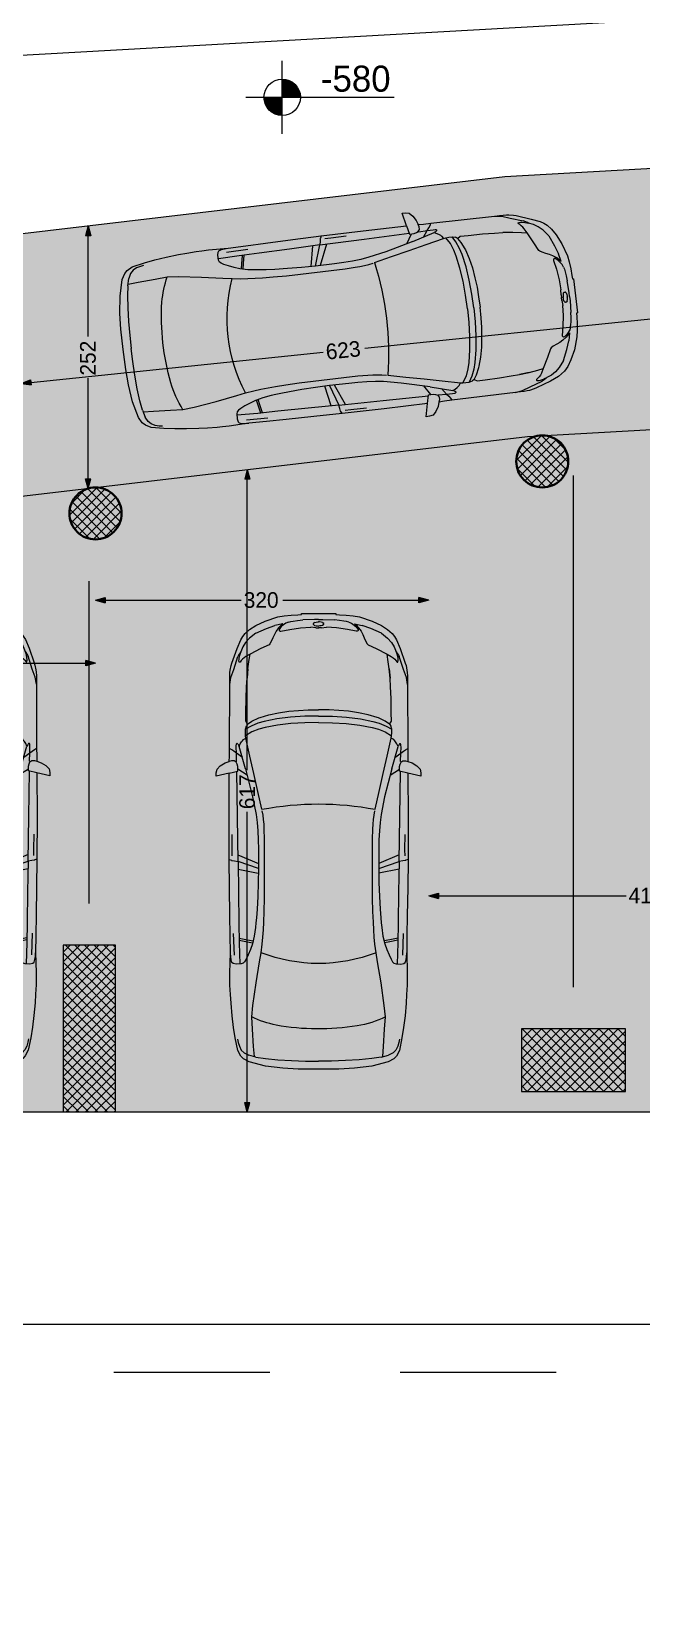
# Model space of a CAD drawing. Header units: millimetres. Extents: x 635850 to 824661, y -5878409 to -5774454.
# Drawn here: x 760541 to 766397, y -5798072 to -5782877 of the extents above; entities that cross this region are included whole.
import ezdxf

# ---------------------------------------------------------------- set-up
doc = ezdxf.new("R2010")
doc.units = ezdxf.units.MM
doc.header["$MEASUREMENT"] = 0
doc.linetypes.add('A - Long Dashed', pattern=[2750, 1500, -1250])
for name, color, linetype, lineweight, true_color in [('2D Drafting - General_Pen_No__241', 7, 'Continuous', 13, 0xe8e8e8), ('A - Ndertesa 1 - Veturat_Pen_No__102', 7, 'Continuous', 13, 0xcccccc), ('A - Ndertesa 7 - Ndertesa 4 - Dimensionimi Bazik_Pen_No__102', 7, 'Continuous', 13, 0xcccccc), ('A - Ndertesa 7 - Ndertesa 4 - Dimensionimi Bazik_Pen_No__82', 7, 'Continuous', 20, 0xaaaaaa), ('A - Ndertesa 7 - Veturat_Pen_No__102', 7, 'Continuous', 13, 0xcccccc), ('A - Situacioni_Pen_No__249', 7, 'Continuous', 13, 0xe8e8e8), ('A - Situacioni_Pen_No__82', 7, 'Continuous', 20, 0xaaaaaa)]:
    doc.layers.add(name, color=color, linetype=linetype, lineweight=lineweight, true_color=true_color)
for name, color, linetype in [('A - Ndertesa 5 - Dimensioning - General', 7, 'Continuous'), ('A - Ndertesa 7 - Ndertesa 4 - Dimensionimi Bazik', 7, 'Continuous'), ('A - Ndertesa 7 - Shtyllat', 7, 'Continuous')]:
    doc.layers.add(name, color=color, linetype=linetype)
for name, color, linetype, lineweight in [('A - Ndertesa 5 - Dimensioning - General_Pen_No__101', 252, 'Continuous', 13), ('A - Ndertesa 7 - Shtyllat_Pen_No__1', 7, 'Continuous', 13), ('A - Ndertesa 7 - Shtyllat_Pen_No__101', 252, 'Continuous', 13), ('A - Ndertesa 7 - Shtyllat_Pen_No__22', 8, 'Continuous', 35)]:
    doc.layers.add(name, color=color, linetype=linetype, lineweight=lineweight)
doc.styles.add('GENERATED_STYLE_1', font='GOTHIC.TTF')
doc.dimstyles.new('GENERATED_STYLE__1', dxfattribs={"dimtxt": 150, "dimasz": 91.78744, "dimexe": 0.18, "dimexo": 0.0625, "dimgap": 0, "dimtad": 0, "dimdec": 0, "dimlfac": 0.1, "dimzin": 0, "dimdsep": 46, "dimtxsty": 'GENERATED_STYLE_1', "dimblk": 'ARROWHEAD_5', "dimblk1": 'ARROWHEAD_5', "dimblk2": 'ARROWHEAD_5', "dimcen": 0.09, "dimse1": 1, "dimse2": 1, "dimclrd": 256, "dimclre": 256, "dimclrt": 256, "dimadec": 0, "dimazin": 0, "dimtfac": 1, "dimtdec": 4, "dimtmove": 0, "dimatfit": 3, "dimfxl": 0, "dimtolj": 1, "dimtzin": 0, "dimarcsym": 0})
doc.dimstyles.new('GENERATED_STYLE__2', dxfattribs={"dimtxt": 150, "dimasz": 91.78744, "dimexe": 0.18, "dimexo": 0.0625, "dimgap": 0, "dimtad": 0, "dimtih": 1, "dimtoh": 1, "dimdec": 0, "dimlfac": 0.1, "dimzin": 0, "dimdsep": 46, "dimtxsty": 'GENERATED_STYLE_1', "dimblk": 'ARROWHEAD_5', "dimblk1": 'ARROWHEAD_5', "dimblk2": 'ARROWHEAD_5', "dimcen": 0.09, "dimse1": 1, "dimse2": 1, "dimclrd": 256, "dimclre": 256, "dimclrt": 256, "dimadec": 0, "dimazin": 0, "dimtfac": 1, "dimtdec": 4, "dimtmove": 0, "dimatfit": 3, "dimfxl": 0, "dimtolj": 1, "dimtzin": 0, "dimarcsym": 0})
pattern_1 = [(45, (664183.82, -5827429.525), (-45.96194, 45.96194), []), (135, (664183.82, -5827429.525), (45.96194, 45.96194), [])]

# ---------------------------------------------------------------- blocks, each defined once
blk = doc.blocks.new('Column_279', base_point=(765445, -5787003))
at = {"layer": 'A - Ndertesa 7 - Shtyllat_Pen_No__101', "linetype": 'Continuous', "lineweight": 13}
h = blk.add_hatch(dxfattribs=at)
h.set_pattern_fill('Concrete_Block', color=252, style=0, pattern_type=2)
h.set_pattern_definition(pattern_1)
h.paths.add_polyline_path([(765195, -5787003, 0.414214), (765445, -5787253, 0.414214), (765695, -5787003, 0.414214), (765445, -5786753, 0.414214)])
at = {"layer": 'A - Ndertesa 7 - Shtyllat_Pen_No__22', "color": 8, "linetype": 'Continuous', "lineweight": 35, "flags": 128}
blk.add_lwpolyline([(765195, -5787003, -0.414214), (765445, -5786753, -0.414214), (765695, -5787003, -0.414214), (765445, -5787253, -0.414214)], format="xyb", close=True, dxfattribs=at)
blk = doc.blocks.new('Column_280', base_point=(761154, -5787502))
at = {"layer": 'A - Ndertesa 7 - Shtyllat_Pen_No__101', "linetype": 'Continuous', "lineweight": 13}
h = blk.add_hatch(dxfattribs=at)
h.set_pattern_fill('Concrete_Block', color=252, style=0, pattern_type=2)
h.set_pattern_definition(pattern_1)
h.paths.add_polyline_path([(760904, -5787502, 0.414214), (761154, -5787752, 0.414214), (761404, -5787502, 0.414214), (761154, -5787252, 0.414214)])
at = {"layer": 'A - Ndertesa 7 - Shtyllat_Pen_No__22', "color": 8, "linetype": 'Continuous', "lineweight": 35, "flags": 128}
blk.add_lwpolyline([(760904, -5787502, -0.414214), (761154, -5787252, -0.414214), (761404, -5787502, -0.414214), (761154, -5787752, -0.414214)], format="xyb", close=True, dxfattribs=at)
blk = doc.blocks.new('Column_288', base_point=(761095, -5792448))
at = {"layer": 'A - Ndertesa 7 - Shtyllat_Pen_No__101', "linetype": 'Continuous', "lineweight": 13}
h = blk.add_hatch(dxfattribs=at)
h.set_pattern_fill('Concrete_Block', color=252, style=0, pattern_type=2)
h.set_pattern_definition(pattern_1)
h.paths.add_polyline_path([(761345, -5791648), (760845, -5791648), (760845, -5793248), (761345, -5793248)])
at = {"layer": 'A - Ndertesa 7 - Shtyllat_Pen_No__1', "color": 7, "linetype": 'Continuous', "lineweight": 13, "flags": 128}
blk.add_lwpolyline([(761345, -5791648), (760845, -5791648), (760845, -5793248), (761345, -5793248)], close=True, dxfattribs=at)
blk = doc.blocks.new('Column_289', base_point=(765745, -5792751))
at = {"layer": 'A - Ndertesa 7 - Shtyllat_Pen_No__101', "linetype": 'Continuous', "lineweight": 13}
h = blk.add_hatch(dxfattribs=at)
h.set_pattern_fill('Concrete_Block', color=252, style=0, pattern_type=2)
h.set_pattern_definition(pattern_1)
h.paths.add_polyline_path([(766245, -5793051), (766245, -5792451), (765245, -5792451), (765245, -5793051)])
at = {"layer": 'A - Ndertesa 7 - Shtyllat_Pen_No__1', "color": 7, "linetype": 'Continuous', "lineweight": 13, "flags": 128}
blk.add_lwpolyline([(766245, -5793051), (766245, -5792451), (765245, -5792451), (765245, -5793051)], close=True, dxfattribs=at)
blk = doc.blocks.new('Car 05 25')
at = {"layer": 'A - Ndertesa 1 - Veturat_Pen_No__102', "color": 254, "linetype": 'Continuous', "lineweight": 13, "true_color": 0xcccccc}
for p, q in [((-665, 761), (-701, 743)), ((-627, 772), (-665, 761)), ((-595, 778), (-627, 772)), ((125, 791), (129, 820)), ((126, 744), (125, 791)), ((327, 762), (125, 756)), ((129, 820), (139, 832)), ((139, 832), (165, 840)), ((165, 840), (195, 844)), ((195, 844), (231, 846)), ((211, 809), (418, 816)), ((522, 765), (327, 762)), ((355, 762), (339, 683)), ((373, 763), (357, 683)), ((814, 769), (522, 765)), ((1109, 774), (814, 769)), ((1036, 773), (997, 579)), ((1042, 578), (1108, 774)), ((1173, 775), (1090, 578)), ((1115, 809), (1109, 774)), ((1109, 774), (1538, 780)), ((1120, 833), (1115, 809)), ((1121, 838), (1120, 836)), ((1120, 836), (1120, 833)), ((1130, 859), (1121, 838)), ((1163, 830), (1220, 829)), ((1220, 829), (1370, 831)), ((1538, 780), (1975, 786)), ((1939, 686), (1996, 777)), ((1958, 858), (1977, 777)), ((1977, 777), (2020, 777)), ((2000, 702), (2214, 763)), ((2020, 777), (2044, 783)), ((2044, 783), (2063, 792)), ((2063, 792), (2070, 800)), ((2069, 788), (2065, 794)), ((2075, 836), (2068, 858)), ((2069, 788), (2148, 790)), ((2070, 800), (2075, 809)), ((2075, 809), (2075, 836)), ((2107, 732), (2148, 790)), ((2148, 790), (2167, 814)), ((2148, 790), (2206, 792)), ((2167, 814), (2182, 834)), ((2182, 834), (2193, 856)), ((2206, 792), (2227, 791)), ((2227, 770), (2214, 763)), ((2214, 763), (2238, 752)), ((2227, 791), (2233, 790)), ((2234, 774), (2227, 770)), ((2233, 790), (2238, 787)), ((2238, 777), (2234, 774)), ((2241, 784), (2238, 787)), ((2238, 777), (2241, 781)), ((2241, 781), (2241, 784)), ((2808, 853), (2877, 843)), ((2877, 843), (2954, 814)), ((2904, 833), (2905, 833)), ((2954, 814), (3076, 775)), ((3022, 758), (3024, 762)), ((3024, 762), (3035, 765)), ((3035, 765), (3047, 764)), ((3047, 764), (3061, 763)), ((3061, 763), (3090, 757)), ((3100, 763), (3076, 775)), ((3114, 753), (3100, 763)), ((-768, 602), (-751, 670)), ((-764, 617), (-666, 624)), ((-729, 716), (-751, 670)), ((-701, 743), (-729, 716)), ((-666, 624), (-501, 634)), ((-501, 634), (-383, 642)), ((-383, 642), (-274, 631)), ((-274, 631), (-56, 601)), ((132, 723), (126, 744)), ((147, 711), (132, 723)), ((171, 697), (147, 711)), ((213, 677), (171, 697)), ((266, 655), (213, 677)), ((319, 636), (266, 655)), ((393, 618), (319, 636)), ((339, 683), (330, 634)), ((357, 683), (347, 629)), ((475, 607), (393, 618)), ((1730, 634), (1562, 601)), ((2000, 702), (1730, 634)), ((1780, 582), (1953, 621)), ((1953, 621), (2122, 660)), ((2122, 660), (2294, 698)), ((2238, 752), (2259, 740)), ((2259, 740), (2269, 731)), ((2269, 731), (2279, 722)), ((2279, 722), (2294, 698)), ((2294, 698), (2317, 701)), ((2294, 698), (2294, 698)), ((2317, 701), (2346, 703)), ((2355, 640), (2317, 701)), ((2346, 703), (2379, 702)), ((2380, 575), (2355, 640)), ((2410, 649), (2379, 702)), ((2379, 702), (2411, 694)), ((2436, 583), (2410, 649)), ((2411, 694), (2411, 694)), ((2429, 682), (2411, 694)), ((2429, 682), (2457, 700)), ((2429, 682), (2429, 682)), ((2429, 682), (2457, 640)), ((2457, 700), (2535, 698)), ((2457, 640), (2487, 574)), ((2535, 698), (2535, 698)), ((2535, 698), (2673, 696)), ((2673, 696), (2787, 691)), ((2787, 691), (2868, 687)), ((2868, 687), (2960, 679)), ((2960, 679), (2868, 687)), ((2960, 679), (3047, 666)), ((3024, 754), (3022, 758)), ((3038, 743), (3024, 754)), ((3051, 731), (3038, 743)), ((3047, 666), (3100, 657)), ((3065, 715), (3051, 731)), ((3077, 698), (3065, 715)), ((3100, 657), (3077, 698)), ((3090, 757), (3108, 751)), ((3153, 554), (3100, 657)), ((3108, 751), (3123, 746)), ((3123, 746), (3114, 753)), ((3170, 727), (3123, 746)), ((3212, 701), (3170, 727)), ((3254, 663), (3212, 701)), ((3302, 603), (3254, 663)), ((-783, 510), (-795, 391)), ((-768, 602), (-783, 510)), ((-56, 601), (146, 567)), ((146, 567), (233, 552)), ((233, 552), (315, 541)), ((315, 541), (384, 535)), ((384, 535), (454, 530)), ((454, 530), (526, 526)), ((521, 602), (475, 607)), ((570, 597), (521, 602)), ((526, 526), (628, 522)), ((653, 591), (570, 597)), ((628, 522), (757, 518)), ((773, 585), (653, 591)), ((757, 518), (1323, 518)), ((907, 580), (773, 585)), ((1042, 578), (907, 580)), ((1228, 578), (1042, 578)), ((1316, 580), (1228, 578)), ((1403, 584), (1316, 580)), ((1323, 518), (1420, 522)), ((1484, 590), (1403, 584)), ((1420, 522), (1467, 524)), ((1467, 524), (1511, 528)), ((1562, 601), (1484, 590)), ((1511, 528), (1554, 533)), ((1554, 533), (1597, 541)), ((1597, 541), (1597, 541)), ((1611, 544), (1780, 582)), ((2397, 514), (2380, 575)), ((2419, 396), (2397, 514)), ((2454, 522), (2436, 583)), ((2478, 401), (2454, 522)), ((2487, 574), (2492, 562)), ((2492, 562), (2518, 477)), ((2518, 477), (2538, 384)), ((3190, 476), (3153, 554)), ((3199, 467), (3190, 476)), ((3221, 454), (3199, 467)), ((3302, 603), (3346, 501)), ((3346, 501), (3374, 420)), ((-795, 391), (-802, 259)), ((2434, 266), (2419, 396)), ((2494, 269), (2478, 401)), ((2538, 384), (2551, 286)), ((3256, 439), (3221, 454)), ((3288, 425), (3256, 439)), ((3319, 408), (3288, 425)), ((3353, 384), (3319, 408)), ((3325, 377), (3321, 370)), ((3321, 370), (3321, 362)), ((3321, 362), (3338, 277)), ((3328, 380), (3325, 377)), ((3338, 379), (3328, 380)), ((3364, 358), (3338, 379)), ((3377, 360), (3353, 384)), ((3397, 316), (3364, 358)), ((3391, 344), (3374, 420)), ((3391, 344), (3377, 360)), ((3408, 289), (3397, 316)), ((-802, 259), (-807, 125)), ((2442, 132), (2434, 266)), ((2503, 133), (2494, 269)), ((2551, 286), (2560, 194)), ((2560, 194), (2564, 101)), ((3338, 277), (3352, 173)), ((3352, 173), (3358, 76)), ((3408, 289), (3414, 267)), ((3414, 267), (3418, 243)), ((3418, 243), (3424, 201)), ((3424, 201), (3428, 152)), ((3432, 40), (3428, 152)), ((-807, 125), (-808, 0)), ((-807, -125), (-808, 0)), ((2444, 0), (2442, 132)), ((2444, 0), (2442, -132)), ((2506, 0), (2503, 133)), ((2564, 101), (2566, 0)), ((2564, -101), (2566, 0)), ((3354, 28), (3358, 76)), ((3354, 28), (3354, -1)), ((3354, -28), (3354, 1)), ((3371, 12), (3370, -1)), ((3371, -12), (3370, 1)), ((3372, 24), (3371, 12)), ((3376, 39), (3372, 24)), ((3382, 47), (3376, 39)), ((3386, 48), (3382, 47)), ((3386, 48), (3394, 48)), ((3399, 47), (3394, 48)), ((3404, 39), (3399, 47)), ((3404, 39), (3408, 24)), ((3408, 24), (3410, 8)), ((3410, 8), (3410, 0)), ((3432, 57), (3432, 57)), ((3432, 0), (3432, 40)), ((3432, 0), (3432, -40)), ((-802, -259), (-807, -125)), ((2442, -132), (2434, -266)), ((2503, -133), (2494, -269)), ((2506, 0), (2503, -133)), ((2560, -194), (2564, -101)), ((3352, -173), (3358, -76)), ((3354, -28), (3358, -76)), ((3372, -24), (3371, -12)), ((3376, -39), (3372, -24)), ((3382, -47), (3376, -39)), ((3386, -48), (3382, -47)), ((3386, -48), (3394, -48)), ((3399, -47), (3394, -48)), ((3404, -39), (3399, -47)), ((3404, -39), (3408, -24)), ((3408, -24), (3410, -8)), ((3410, -8), (3410, 0)), ((3432, -40), (3428, -152)), ((3432, -57), (3432, -57)), ((-795, -391), (-802, -259)), ((2434, -266), (2419, -396)), ((2494, -269), (2478, -401)), ((2538, -384), (2551, -286)), ((2551, -286), (2560, -194)), ((3321, -362), (3338, -277)), ((3338, -277), (3352, -173)), ((3408, -289), (3397, -316)), ((3408, -289), (3414, -267)), ((3414, -267), (3418, -243)), ((3418, -243), (3424, -201)), ((3424, -201), (3428, -152)), ((-783, -510), (-795, -391)), ((2419, -396), (2397, -514)), ((2478, -401), (2454, -522)), ((2518, -477), (2538, -384)), ((3221, -454), (3199, -467)), ((3256, -439), (3221, -454)), ((3288, -425), (3256, -439)), ((3319, -408), (3288, -425)), ((3353, -384), (3319, -408)), ((3321, -370), (3321, -362)), ((3325, -377), (3321, -370)), ((3328, -380), (3325, -377)), ((3338, -379), (3328, -380)), ((3364, -358), (3338, -379)), ((3346, -501), (3374, -420)), ((3377, -360), (3353, -384)), ((3397, -316), (3364, -358)), ((3391, -344), (3374, -420)), ((3391, -344), (3377, -360)), ((-768, -602), (-783, -510)), ((-768, -602), (-751, -670)), ((-274, -631), (-56, -601)), ((-56, -601), (146, -567)), ((146, -567), (233, -552)), ((233, -552), (315, -541)), ((315, -541), (384, -535)), ((384, -535), (454, -530)), ((475, -607), (393, -618)), ((454, -530), (526, -526)), ((521, -602), (475, -607)), ((570, -597), (521, -602)), ((526, -526), (628, -522)), ((653, -591), (570, -597)), ((628, -522), (757, -518)), ((773, -585), (653, -591)), ((757, -518), (1323, -518)), ((907, -580), (773, -585)), ((1042, -578), (907, -580)), ((1036, -773), (997, -579)), ((1042, -578), (1108, -774)), ((1228, -578), (1042, -578)), ((1173, -775), (1090, -578)), ((1316, -580), (1228, -578)), ((1403, -584), (1316, -580)), ((1323, -518), (1420, -522)), ((1484, -590), (1403, -584)), ((1420, -522), (1467, -524)), ((1467, -524), (1511, -528)), ((1562, -601), (1484, -590)), ((1511, -528), (1554, -533)), ((1554, -533), (1597, -541)), ((1730, -634), (1562, -601)), ((1597, -541), (1597, -541)), ((1611, -544), (1780, -582)), ((1780, -582), (1953, -621)), ((2380, -575), (2355, -640)), ((2397, -514), (2380, -575)), ((2436, -583), (2410, -649)), ((2454, -522), (2436, -583)), ((2457, -640), (2487, -574)), ((2487, -574), (2492, -562)), ((2492, -562), (2518, -477)), ((3153, -554), (3100, -657)), ((3190, -476), (3153, -554)), ((3199, -467), (3190, -476)), ((3302, -603), (3254, -663)), ((3302, -603), (3346, -501)), ((-764, -617), (-666, -624)), ((-729, -716), (-751, -670)), ((-701, -743), (-729, -716)), ((-665, -761), (-701, -743)), ((-666, -624), (-501, -634)), ((-501, -634), (-383, -642)), ((-383, -642), (-274, -631)), ((126, -744), (125, -791)), ((327, -762), (125, -756)), ((132, -723), (126, -744)), ((147, -711), (132, -723)), ((171, -697), (147, -711)), ((213, -677), (171, -697)), ((266, -655), (213, -677)), ((319, -636), (266, -655)), ((393, -618), (319, -636)), ((339, -683), (330, -634)), ((355, -762), (339, -683)), ((357, -683), (347, -629)), ((373, -763), (357, -683)), ((2000, -702), (1730, -634)), ((1939, -686), (1996, -777)), ((1953, -621), (2122, -660)), ((2000, -702), (2214, -763)), ((2107, -732), (2148, -790)), ((2122, -660), (2294, -698)), ((2214, -763), (2238, -752)), ((2238, -752), (2259, -740)), ((2259, -740), (2269, -731)), ((2269, -731), (2279, -722)), ((2279, -722), (2294, -698)), ((2294, -698), (2317, -701)), ((2294, -698), (2294, -698)), ((2355, -640), (2317, -701)), ((2317, -701), (2346, -703)), ((2346, -703), (2379, -702)), ((2410, -649), (2379, -702)), ((2379, -702), (2411, -694)), ((2429, -682), (2411, -694)), ((2411, -694), (2411, -694)), ((2429, -682), (2457, -640)), ((2429, -682), (2429, -682)), ((2429, -682), (2457, -700)), ((2457, -700), (2535, -698)), ((2535, -698), (2673, -696)), ((2535, -698), (2535, -698)), ((2673, -696), (2787, -691)), ((2787, -691), (2868, -687)), ((2868, -687), (2960, -679)), ((2960, -679), (2868, -687)), ((2960, -679), (3047, -666)), ((3024, -754), (3022, -758)), ((3022, -758), (3024, -762)), ((3038, -743), (3024, -754)), ((3051, -731), (3038, -743)), ((3047, -666), (3100, -657)), ((3065, -715), (3051, -731)), ((3061, -763), (3090, -757)), ((3077, -698), (3065, -715)), ((3100, -657), (3077, -698)), ((3090, -757), (3108, -751)), ((3114, -753), (3100, -763)), ((3108, -751), (3123, -746)), ((3123, -746), (3114, -753)), ((3170, -727), (3123, -746)), ((3212, -701), (3170, -727)), ((3254, -663), (3212, -701)), ((-627, -772), (-665, -761)), ((-595, -778), (-627, -772)), ((125, -791), (129, -820)), ((129, -820), (139, -832)), ((139, -832), (165, -840)), ((165, -840), (195, -844)), ((195, -844), (231, -846)), ((211, -809), (418, -816)), ((522, -765), (327, -762)), ((814, -769), (522, -765)), ((1109, -774), (814, -769)), ((1109, -774), (1538, -780)), ((1115, -809), (1109, -774)), ((1120, -833), (1115, -809)), ((1120, -836), (1120, -833)), ((1121, -838), (1120, -836)), ((1130, -859), (1121, -838)), ((1163, -830), (1220, -829)), ((1220, -829), (1370, -831)), ((1538, -780), (1975, -786)), ((1958, -858), (1977, -777)), ((1977, -777), (2020, -777)), ((2020, -777), (2044, -783)), ((2044, -783), (2063, -792)), ((2063, -792), (2070, -800)), ((2069, -788), (2065, -794)), ((2075, -836), (2068, -858)), ((2069, -788), (2148, -790)), ((2070, -800), (2075, -809)), ((2075, -809), (2075, -836)), ((2148, -790), (2167, -814)), ((2148, -790), (2206, -792)), ((2167, -814), (2182, -834)), ((2182, -834), (2193, -856)), ((2206, -792), (2227, -791)), ((2227, -770), (2214, -763)), ((2234, -774), (2227, -770)), ((2227, -791), (2233, -790)), ((2233, -790), (2238, -787)), ((2238, -777), (2234, -774)), ((2238, -777), (2241, -781)), ((2241, -784), (2238, -787)), ((2241, -781), (2241, -784)), ((2808, -853), (2877, -843)), ((2877, -843), (2954, -814)), ((2954, -814), (3076, -775)), ((3024, -762), (3035, -765)), ((3035, -765), (3047, -764)), ((3047, -764), (3061, -763)), ((3100, -763), (3076, -775))]:
    blk.add_line(p, q, dxfattribs=at)
at = {"layer": 'A - Ndertesa 1 - Veturat_Pen_No__102', "color": 254, "linetype": 'Continuous', "lineweight": 13, "true_color": 0xcccccc, "flags": 128}
blk.add_lwpolyline([(-483, -817), (-372, -830), (-252, -841), (-168, -845), (-78, -851), (-24, -852), (40, -852), (231, -846), (400, -848), (591, -852), (857, -856), (1130, -859), (1536, -860), (1958, -858), (1929, -983), (1961, -983), (1997, -975), (2027, -945), (2055, -898), (2068, -858), (2120, -857), (2193, -856), (2808, -853), (2856, -853), (2891, -853), (2923, -852), (2945, -849), (2990, -840), (3014, -833), (3154, -783), (3236, -748), (3269, -728), (3299, -706), (3337, -663), (3374, -604), (3418, -513), (3457, -393), (3468, -331), (3474, -264), (3478, -200), (3479, -165), (3490, -165), (3490, 165), (3479, 165), (3478, 200), (3474, 264), (3468, 331), (3457, 393), (3418, 513), (3374, 604), (3337, 663), (3299, 706), (3269, 728), (3236, 748), (3154, 783), (3014, 833), (2990, 840), (2945, 849), (2923, 852), (2891, 853), (2856, 853), (2808, 853), (2193, 856), (2120, 857), (2068, 858), (2055, 898), (2027, 945), (1997, 975), (1961, 983), (1929, 983), (1958, 858), (1536, 860), (1130, 859), (857, 856), (591, 852), (400, 848), (231, 846), (40, 852), (-24, 852), (-78, 851), (-168, 845), (-252, 841), (-372, 830), (-483, 817), (-585, 801), (-706, 776), (-758, 747), (-785, 722), (-815, 668), (-855, 511), (-875, 345), (-883, 195), (-885, 0), (-883, -195), (-875, -345), (-855, -511), (-815, -668), (-785, -722), (-758, -747), (-706, -776), (-585, -801)], close=True, dxfattribs=at)
at = {"layer": 'A - Ndertesa 1 - Veturat_Pen_No__102', "color": 254, "linetype": 'Continuous', "lineweight": 13, "true_color": 0xcccccc}
for centre, radius, start, end in [((493, 218), 973, 154.1545, 170.9117), ((1650, 0), 1520, 158.6992, 201.3008), ((-1245, 0), 2907, 349.2142, 10.7858), ((1856, -2), 2354, 170.8804, 189.9223), ((493, -218), 973, 191.2305, 205.8455)]:
    blk.add_arc(centre, radius, start, end, dxfattribs=at)
blk = doc.blocks.new('*D1634', base_point=(664184, -5827430))
at = {"layer": 'A - Ndertesa 7 - Ndertesa 4 - Dimensionimi Bazik_Pen_No__102', "linetype": 'Continuous', "lineweight": 13, "true_color": 0xcccccc}
for points in [[(762612, -5787081), (762587, -5787174), (762637, -5787174)], [(762612, -5793251), (762637, -5793158), (762587, -5793158)]]:
    blk.add_hatch(color=254, dxfattribs=at).paths.add_polyline_path(points)
at = {"layer": 'A - Ndertesa 7 - Ndertesa 4 - Dimensionimi Bazik_Pen_No__102', "color": 254, "linetype": 'Continuous', "lineweight": 13, "true_color": 0xcccccc}
for p, q in [((762612, -5787081), (762587, -5787174)), ((762637, -5787174), (762587, -5787174)), ((762612, -5787081), (762637, -5787174)), ((762612, -5789966), (762612, -5787174)), ((762612, -5793158), (762612, -5790366)), ((762587, -5793158), (762637, -5793158)), ((762612, -5793251), (762587, -5793158)), ((762612, -5793251), (762637, -5793158))]:
    blk.add_line(p, q, dxfattribs=at)
at = {"layer": 'A - Ndertesa 7 - Ndertesa 4 - Dimensionimi Bazik_Pen_No__82', "color": 253, "lineweight": 20, "true_color": 0xaaaaaa, "insert": (762687, -5790342), "char_height": 150, "attachment_point": 7, "rotation": 90, "style": 'GENERATED_STYLE_1'}
blk.add_mtext('\\A1;{\\pql;\\fCentury Gothic|b0|i0|c0|p34;617}', dxfattribs=at)
blk = doc.blocks.new('ARROWHEAD_5')
at = {"linetype": 'Continuous', "lineweight": 0}
blk.add_hatch(color=0, dxfattribs=at).paths.add_polyline_path([(-1, 0.2679), (0, 0), (-1, -0.2679)])
at = {"color": 0, "linetype": 'Continuous', "lineweight": 0}
blk.add_line((0, 0), (-1, 0), dxfattribs=at)
blk = doc.blocks.new('*D1635', base_point=(664184, -5827430))
at = {"layer": 'A - Ndertesa 7 - Ndertesa 4 - Dimensionimi Bazik_Pen_No__102', "linetype": 'Continuous', "lineweight": 13, "true_color": 0xcccccc}
for points in [[(767282, -5786640), (767257, -5786733), (767307, -5786733)], [(767282, -5793251), (767307, -5793158), (767257, -5793158)]]:
    blk.add_hatch(color=254, dxfattribs=at).paths.add_polyline_path(points)
at = {"layer": 'A - Ndertesa 7 - Ndertesa 4 - Dimensionimi Bazik_Pen_No__102', "color": 254, "linetype": 'Continuous', "lineweight": 13, "true_color": 0xcccccc}
for p, q in [((767282, -5786640), (767257, -5786733)), ((767282, -5786640), (767307, -5786733)), ((767307, -5786733), (767257, -5786733)), ((767282, -5789746), (767282, -5786733)), ((767282, -5793158), (767282, -5790146)), ((767257, -5793158), (767307, -5793158)), ((767282, -5793251), (767257, -5793158)), ((767282, -5793251), (767307, -5793158))]:
    blk.add_line(p, q, dxfattribs=at)
at = {"layer": 'A - Ndertesa 7 - Ndertesa 4 - Dimensionimi Bazik_Pen_No__82', "color": 253, "lineweight": 20, "true_color": 0xaaaaaa, "insert": (767357, -5790122), "char_height": 150, "attachment_point": 7, "rotation": 90, "style": 'GENERATED_STYLE_1'}
blk.add_mtext('\\A1;{\\pql;\\fCentury Gothic|b0|i0|c0|p34;661}', dxfattribs=at)
blk = doc.blocks.new('*D1636', base_point=(664184, -5827430))
at = {"layer": 'A - Ndertesa 7 - Ndertesa 4 - Dimensionimi Bazik_Pen_No__102', "linetype": 'Continuous', "lineweight": 13, "true_color": 0xcccccc}
for points in [[(764354, -5791173), (764447, -5791198), (764447, -5791148)], [(768546, -5791173), (768453, -5791148), (768453, -5791198)]]:
    blk.add_hatch(color=254, dxfattribs=at).paths.add_polyline_path(points)
at = {"layer": 'A - Ndertesa 7 - Ndertesa 4 - Dimensionimi Bazik_Pen_No__102', "color": 254, "linetype": 'Continuous', "lineweight": 13, "true_color": 0xcccccc}
for p, q in [((764354, -5791173), (764447, -5791148)), ((764354, -5791173), (764447, -5791198)), ((764447, -5791148), (764447, -5791198)), ((764447, -5791173), (766250, -5791173)), ((766650, -5791173), (768453, -5791173)), ((768453, -5791198), (768453, -5791148)), ((768546, -5791173), (768453, -5791148)), ((768546, -5791173), (768453, -5791198))]:
    blk.add_line(p, q, dxfattribs=at)
at = {"layer": 'A - Ndertesa 7 - Ndertesa 4 - Dimensionimi Bazik_Pen_No__82', "color": 253, "lineweight": 20, "true_color": 0xaaaaaa, "insert": (766274, -5791248), "char_height": 150, "attachment_point": 7, "style": 'GENERATED_STYLE_1'}
blk.add_mtext('\\A1;{\\pql;\\fCentury Gothic|b0|i0|c0|p34;419}', dxfattribs=at)
blk = doc.blocks.new('*D1647', base_point=(664184, -5827430))
at = {"layer": 'A - Ndertesa 7 - Ndertesa 4 - Dimensionimi Bazik_Pen_No__102', "linetype": 'Continuous', "lineweight": 13, "true_color": 0xcccccc}
for points in [[(761154, -5788336), (761247, -5788361), (761247, -5788311)], [(764354, -5788336), (764261, -5788311), (764261, -5788361)]]:
    blk.add_hatch(color=254, dxfattribs=at).paths.add_polyline_path(points)
at = {"layer": 'A - Ndertesa 7 - Ndertesa 4 - Dimensionimi Bazik_Pen_No__102', "color": 254, "linetype": 'Continuous', "lineweight": 13, "true_color": 0xcccccc}
for p, q in [((761154, -5788336), (761247, -5788311)), ((761154, -5788336), (761247, -5788361)), ((761247, -5788311), (761247, -5788361)), ((761247, -5788336), (762554, -5788336)), ((762954, -5788336), (764261, -5788336)), ((764261, -5788361), (764261, -5788311)), ((764354, -5788336), (764261, -5788311)), ((764354, -5788336), (764261, -5788361))]:
    blk.add_line(p, q, dxfattribs=at)
at = {"layer": 'A - Ndertesa 7 - Ndertesa 4 - Dimensionimi Bazik_Pen_No__82', "color": 253, "lineweight": 20, "true_color": 0xaaaaaa, "insert": (762578, -5788411), "char_height": 150, "attachment_point": 7, "style": 'GENERATED_STYLE_1'}
blk.add_mtext('\\A1;{\\pql;\\fCentury Gothic|b0|i0|c0|p34;320}', dxfattribs=at)
blk = doc.blocks.new('*D1648', base_point=(664184, -5827430))
at = {"layer": 'A - Ndertesa 7 - Ndertesa 4 - Dimensionimi Bazik_Pen_No__102', "linetype": 'Continuous', "lineweight": 13, "true_color": 0xcccccc}
for points in [[(758425, -5788940), (758518, -5788965), (758518, -5788915)], [(761154, -5788940), (761061, -5788915), (761061, -5788965)]]:
    blk.add_hatch(color=254, dxfattribs=at).paths.add_polyline_path(points)
at = {"layer": 'A - Ndertesa 7 - Ndertesa 4 - Dimensionimi Bazik_Pen_No__102', "color": 254, "linetype": 'Continuous', "lineweight": 13, "true_color": 0xcccccc}
for p, q in [((758425, -5788940), (758518, -5788915)), ((758425, -5788940), (758518, -5788965)), ((758518, -5788915), (758518, -5788965)), ((758518, -5788940), (759590, -5788940)), ((759989, -5788940), (761061, -5788940)), ((761061, -5788965), (761061, -5788915)), ((761154, -5788940), (761061, -5788915)), ((761154, -5788940), (761061, -5788965))]:
    blk.add_line(p, q, dxfattribs=at)
at = {"layer": 'A - Ndertesa 7 - Ndertesa 4 - Dimensionimi Bazik_Pen_No__82', "color": 253, "lineweight": 20, "true_color": 0xaaaaaa, "insert": (759614, -5789015), "char_height": 150, "attachment_point": 7, "style": 'GENERATED_STYLE_1'}
blk.add_mtext('\\A1;{\\pql;\\fCentury Gothic|b0|i0|c0|p34;273}', dxfattribs=at)
blk = doc.blocks.new('*D1650', base_point=(664184, -5827430))
at = {"layer": 'A - Ndertesa 7 - Ndertesa 4 - Dimensionimi Bazik_Pen_No__102', "linetype": 'Continuous', "lineweight": 13, "true_color": 0xcccccc}
for points in [[(785655, -5781688), (785560, -5781669), (785563, -5781719)], [(750364, -5783674), (750458, -5783693), (750455, -5783643)]]:
    blk.add_hatch(color=254, dxfattribs=at).paths.add_polyline_path(points)
at = {"layer": 'A - Ndertesa 7 - Ndertesa 4 - Dimensionimi Bazik_Pen_No__102', "color": 254, "linetype": 'Continuous', "lineweight": 13, "true_color": 0xcccccc}
for p, q in [((785562, -5781694), (768295, -5782665)), ((785563, -5781719), (785560, -5781669)), ((785655, -5781688), (785560, -5781669)), ((785655, -5781688), (785563, -5781719)), ((767723, -5782697), (750457, -5783668)), ((750364, -5783674), (750455, -5783643)), ((750364, -5783674), (750458, -5783693)), ((750455, -5783643), (750458, -5783693))]:
    blk.add_line(p, q, dxfattribs=at)
at = {"layer": 'A - Ndertesa 7 - Ndertesa 4 - Dimensionimi Bazik_Pen_No__82', "color": 253, "lineweight": 20, "true_color": 0xaaaaaa, "insert": (767751, -5782771), "char_height": 150, "attachment_point": 7, "rotation": 3.2198, "style": 'GENERATED_STYLE_1'}
blk.add_mtext('\\A1;{\\pql;\\fCentury Gothic|b0|i0|c0|p34;3,535}', dxfattribs=at)
blk = doc.blocks.new('*D1652', base_point=(664184, -5827430))
at = {"layer": 'A - Ndertesa 7 - Ndertesa 4 - Dimensionimi Bazik_Pen_No__102', "linetype": 'Continuous', "lineweight": 13, "true_color": 0xcccccc}
for points in [[(761083, -5784743), (761058, -5784837), (761108, -5784837)], [(761083, -5787263), (761108, -5787169), (761058, -5787169)]]:
    blk.add_hatch(color=254, dxfattribs=at).paths.add_polyline_path(points)
at = {"layer": 'A - Ndertesa 7 - Ndertesa 4 - Dimensionimi Bazik_Pen_No__102', "color": 254, "linetype": 'Continuous', "lineweight": 13, "true_color": 0xcccccc}
for p, q in [((761083, -5784743), (761058, -5784837)), ((761083, -5784743), (761108, -5784837)), ((761108, -5784837), (761058, -5784837)), ((761083, -5785803), (761083, -5784837)), ((761083, -5787169), (761083, -5786203)), ((761058, -5787169), (761108, -5787169)), ((761083, -5787263), (761058, -5787169)), ((761083, -5787263), (761108, -5787169))]:
    blk.add_line(p, q, dxfattribs=at)
at = {"layer": 'A - Ndertesa 7 - Ndertesa 4 - Dimensionimi Bazik_Pen_No__82', "color": 253, "lineweight": 20, "true_color": 0xaaaaaa, "insert": (761158, -5786179), "char_height": 150, "attachment_point": 7, "rotation": 90, "style": 'GENERATED_STYLE_1'}
blk.add_mtext('\\A1;{\\pql;\\fCentury Gothic|b0|i0|c0|p34;252}', dxfattribs=at)
blk = doc.blocks.new('*D1653', base_point=(664184, -5827430))
at = {"layer": 'A - Ndertesa 7 - Ndertesa 4 - Dimensionimi Bazik_Pen_No__102', "linetype": 'Continuous', "lineweight": 13, "true_color": 0xcccccc}
for points in [[(766642, -5785618), (766547, -5785603), (766552, -5785652)], [(760440, -5786254), (760535, -5786269), (760530, -5786220)]]:
    blk.add_hatch(color=254, dxfattribs=at).paths.add_polyline_path(points)
at = {"layer": 'A - Ndertesa 7 - Ndertesa 4 - Dimensionimi Bazik_Pen_No__102', "color": 254, "linetype": 'Continuous', "lineweight": 13, "true_color": 0xcccccc}
for p, q in [((763740, -5785916), (766550, -5785627)), ((766552, -5785652), (766547, -5785603)), ((766642, -5785618), (766547, -5785603)), ((766642, -5785618), (766552, -5785652)), ((760533, -5786245), (763342, -5785956)), ((760440, -5786254), (760530, -5786220)), ((760440, -5786254), (760535, -5786269)), ((760530, -5786220), (760535, -5786269))]:
    blk.add_line(p, q, dxfattribs=at)
at = {"layer": 'A - Ndertesa 7 - Ndertesa 4 - Dimensionimi Bazik_Pen_No__82', "color": 253, "lineweight": 20, "true_color": 0xaaaaaa, "insert": (763374, -5786029), "char_height": 150, "attachment_point": 7, "rotation": 5.8563, "style": 'GENERATED_STYLE_1'}
blk.add_mtext('\\A1;{\\pql;\\fCentury Gothic|b0|i0|c0|p34;623}', dxfattribs=at)
blk = doc.blocks.new('*D1677', base_point=(664184, -5827430))
at = {"layer": 'A - Ndertesa 7 - Ndertesa 4 - Dimensionimi Bazik_Pen_No__102', "linetype": 'Continuous', "lineweight": 13, "true_color": 0xcccccc}
for points in [[(755605, -5795286), (755698, -5795311), (755698, -5795261)], [(785655, -5795286), (785562, -5795261), (785562, -5795311)]]:
    blk.add_hatch(color=254, dxfattribs=at).paths.add_polyline_path(points)
at = {"layer": 'A - Ndertesa 7 - Ndertesa 4 - Dimensionimi Bazik_Pen_No__102', "color": 254, "linetype": 'Continuous', "lineweight": 13, "true_color": 0xcccccc}
for p, q in [((755605, -5795286), (755698, -5795261)), ((755605, -5795286), (755698, -5795311)), ((755698, -5795261), (755698, -5795311)), ((755698, -5795286), (770343, -5795286)), ((770916, -5795286), (785562, -5795286)), ((785562, -5795311), (785562, -5795261)), ((785655, -5795286), (785562, -5795261)), ((785655, -5795286), (785562, -5795311))]:
    blk.add_line(p, q, dxfattribs=at)
at = {"layer": 'A - Ndertesa 7 - Ndertesa 4 - Dimensionimi Bazik_Pen_No__82', "color": 253, "lineweight": 20, "true_color": 0xaaaaaa, "insert": (770367, -5795361), "char_height": 150, "attachment_point": 7, "style": 'GENERATED_STYLE_1'}
blk.add_mtext('\\A1;{\\pql;\\fCentury Gothic|b0|i0|c0|p34;3,005}', dxfattribs=at)
blk = doc.blocks.new('Level Dimension_18', base_point=(762947, -5783507))
at = {"layer": 'A - Ndertesa 5 - Dimensioning - General_Pen_No__101', "linetype": 'Continuous', "lineweight": 13}
for points in [[(762947, -5783507), (763122, -5783507), (763109, -5783440), (763071, -5783383), (763014, -5783346), (762947, -5783332)], [(762947, -5783507), (762772, -5783507), (762785, -5783574), (762823, -5783631), (762880, -5783669), (762947, -5783682)]]:
    blk.add_hatch(color=252, dxfattribs=at).paths.add_polyline_path(points)
at = {"layer": 'A - Ndertesa 5 - Dimensioning - General_Pen_No__101', "color": 252, "linetype": 'Continuous', "lineweight": 13}
for p, q in [((762947, -5783857), (762947, -5783157)), ((762597, -5783507), (764023, -5783507))]:
    blk.add_line(p, q, dxfattribs=at)
blk.add_circle((762947, -5783507), 175, dxfattribs=at)
at = {"layer": 'A - Ndertesa 5 - Dimensioning - General_Pen_No__101', "color": 252, "lineweight": 13, "insert": (763319, -5783457), "char_height": 250, "attachment_point": 7, "style": 'GENERATED_STYLE_1'}
blk.add_mtext('\\A1;{\\pql;\\fCentury Gothic|b0|i0|c0|p34;-580}', dxfattribs=at)

msp = doc.modelspace()

# ---------------------------------------------------------------- hatches: boundary and pattern name
at = {"layer": '2D Drafting - General_Pen_No__241', "linetype": 'Continuous', "lineweight": 0, "true_color": 0xf9f9f9}
msp.add_hatch(color=7, dxfattribs=at).paths.add_polyline_path([(750355, -5788051.4), (750355, -5793251.4), (755604.5, -5793251.4), (785655, -5793251.4), (785655, -5783113.7), (765085.1, -5784270.8), (754242.4, -5785551.4), (754242.4, -5788051.4)])

# ---------------------------------------------------------------- linework, layer by layer
at = {"layer": 'A - Situacioni_Pen_No__249', "color": 254, "linetype": 'A - Long Dashed', "lineweight": 13, "true_color": 0xe8e8e8, "flags": 128}
msp.add_lwpolyline([(773829.7, -5795751.4), (759354.6, -5795751.4, 0.4142136), (758354.6, -5796751.4), (758354.6, -5810360.4)], format="xyb", dxfattribs=at)
at = {"layer": 'A - Situacioni_Pen_No__82', "color": 253, "linetype": 'Continuous', "lineweight": 20, "true_color": 0xaaaaaa, "flags": 128}
msp.add_lwpolyline([(785655, -5783113.7), (765085.1, -5784270.8), (751561.3, -5785868, 0.2057791), (750355, -5786566.7)], format="xyb", dxfattribs=at)
for points in [[(754389.5, -5788051.4), (765302.1, -5786762.6), (785655, -5785617.6)], [(765745, -5792051.4), (765745, -5787137.7)], [(761094.8, -5791248.3), (761094.8, -5788152.5)], [(785255, -5793251.4), (770604.1, -5793251.4), (750364.2, -5793251.4)]]:
    msp.add_lwpolyline(points, dxfattribs=at)

# ---------------------------------------------------------------- block references
at = {"layer": 'A - Ndertesa 5 - Dimensioning - General', "color": 252, "lineweight": 13}
msp.add_blockref('Level Dimension_18', (762947.2, -5783507.2), dxfattribs=at)
at = {"layer": 'A - Ndertesa 7 - Shtyllat', "color": 8, "lineweight": 35}
for name, p in [('Column_279', (765445, -5787003.2)), ('Column_280', (761154.1, -5787502.5))]:
    msp.add_blockref(name, p, dxfattribs=at)
at = {"layer": 'A - Ndertesa 7 - Shtyllat', "color": 7, "lineweight": 13}
for name, p in [('Column_288', (761094.8, -5792448.3)), ('Column_289', (765745, -5792751.4))]:
    msp.add_blockref(name, p, dxfattribs=at)
at = {"layer": 'A - Ndertesa 7 - Veturat_Pen_No__102', "color": 254, "linetype": 'Continuous', "lineweight": 13, "true_color": 0xcccccc, "zscale": 1000}
for p, xscale, rotation in [((762298.8, -5785823.9), -0.9999999999999999, 186.7356092194022), ((759733, -5791950.5), -1, 270), ((763296.8, -5791953.5), -1, 270)]:
    msp.add_blockref('Car 05 25', p, dxfattribs=dict(at, xscale=xscale, rotation=rotation))

# ---------------------------------------------------------------- dimensions: what is measured, and where the dimension line sits
at = {"layer": 'A - Ndertesa 7 - Ndertesa 4 - Dimensionimi Bazik', "color": 254, "linetype": 'Continuous', "lineweight": 13, "true_color": 0xcccccc}
for base, p1, p2, angle, picture, middle, turn in [((750363.7, -5783673.7), (785655, -5781688.3), (750364.1, -5783680.9), 183.21985, '*D1650', (767998.7, -5782681.6), 3.21985), ((761083.4, -5784743.4), (761083.4, -5787262.7), (761083.7, -5784743.4), 90, '*D1652', (761083.4, -5786007.3), 90), ((766642.4, -5785618), (760442.4, -5786278), (766642.4, -5785618), 5.85627, '*D1653', (763537, -5785936.5), 5.85627), ((767281.8, -5786640.1), (764354.1, -5793251.4), (767479.1, -5786640.1), 90, '*D1635', (767281.8, -5789950), 90), ((762612.4, -5787080.7), (758424.5, -5793251.4), (762608.7, -5787080.7), 90, '*D1634', (762612.4, -5790170.3), 90)]:
    dim = msp.add_linear_dim(base=base, p1=p1, p2=p2, angle=angle, dimstyle='GENERATED_STYLE__1', dxfattribs=at)
    dim.commit()
    dim.dimension.update_dxf_attribs({"geometry": picture, "text_midpoint": middle, "dimtype": 160, "text_rotation": turn})
for base, p1, p2, picture, middle in [((761154.1, -5788940.3), (758424.5, -5787574.8), (761154.1, -5788335.5), '*D1648', (759785.1, -5788940.3)), ((764354.1, -5788335.5), (761154.1, -5788950.6), (764354.1, -5793251.4), '*D1647', (762749.9, -5788335.5)), ((768546.2, -5791172.7), (764354.1, -5793251.4), (768546.2, -5793251.4), '*D1636', (766445.9, -5791172.7)), ((785655, -5795285.9), (755604.5, -5793251.4), (785655, -5793251.4), '*D1677', (770619.2, -5795285.9))]:
    dim = msp.add_linear_dim(base=base, p1=p1, p2=p2, dimstyle='GENERATED_STYLE__2', dxfattribs=at)
    dim.commit()
    dim.dimension.update_dxf_attribs({"geometry": picture, "text_midpoint": middle, "dimtype": 160})

doc.saveas('drawing.dxf')
